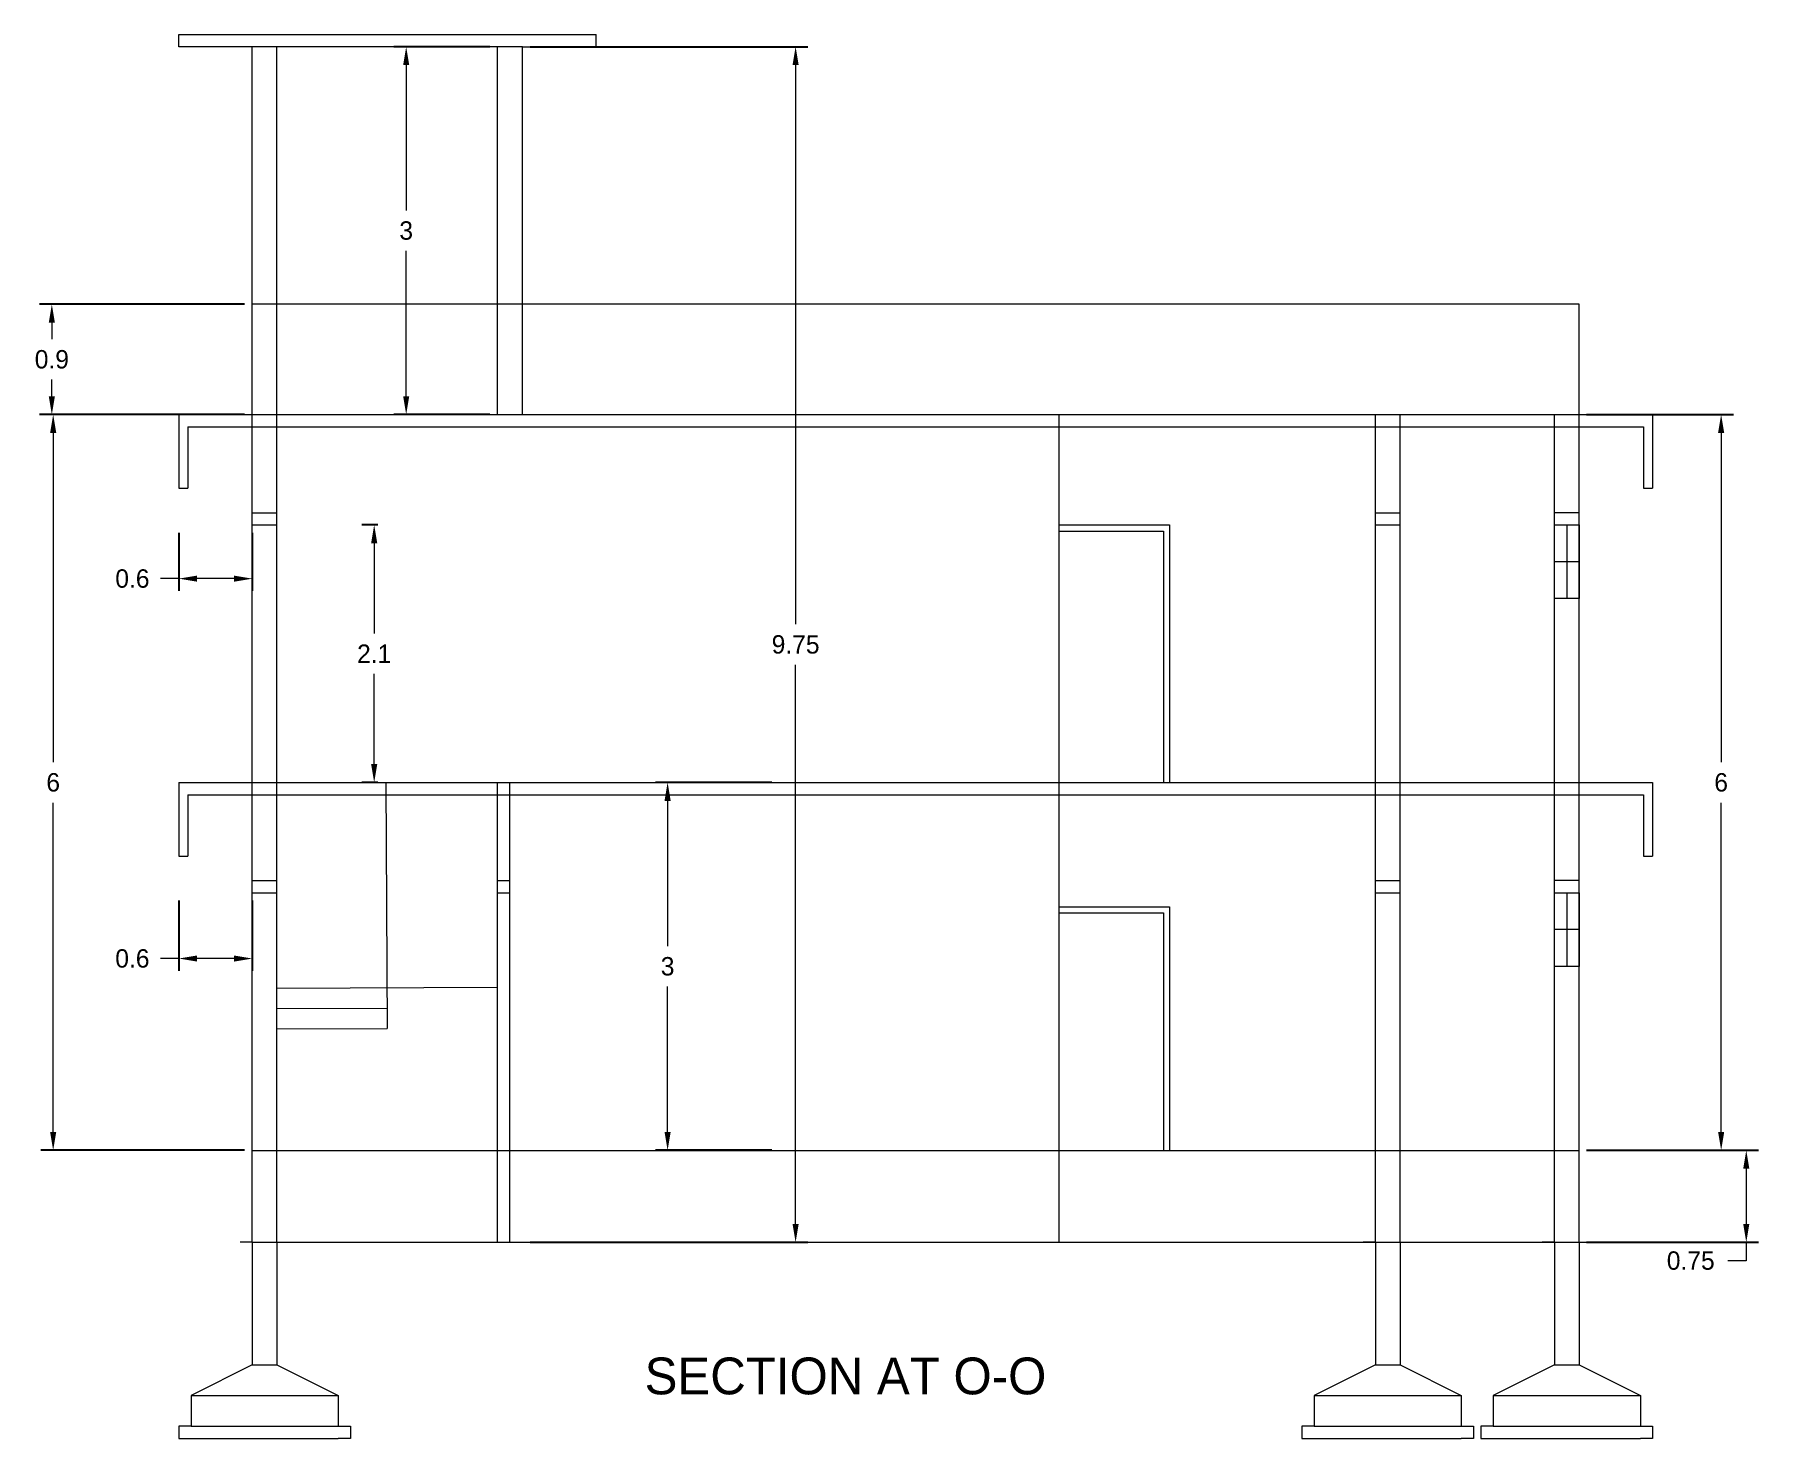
# Model space of a CAD drawing. Header units: inches. Extents: x -100 to 1476, y -184 to 112.
# Drawn here: x 329.12 to 343.18, y -0.25 to 11.2 of the extents above; entities that cross this region are included whole.
import ezdxf

# ---------------------------------------------------------------- set-up
doc = ezdxf.new("R2010")
doc.units = ezdxf.units.IN
doc.header["$MEASUREMENT"] = 0
doc.header["$PDMODE"] = 66
doc.dimstyles.get("Standard").update_dxf_attribs({"dimtxt": 0.15, "dimasz": 0.15, "dimexe": 0.1, "dimexo": 0.0625, "dimgap": 0.09, "dimtad": 0, "dimtih": 1, "dimtoh": 1, "dimdec": 4, "dimdsep": 46, "dimtxsty": 'Standard', "dimcen": 0.09, "dimadec": 0, "dimazin": 0, "dimtfac": 1, "dimtdec": 4, "dimtofl": 0, "dimtmove": 0, "dimatfit": 3, "dimfxl": 0, "dimtolj": 1, "dimtzin": 0, "dimlwd": 15, "dimarcsym": 0})

# ---------------------------------------------------------------- blocks, each defined once
blk = doc.blocks.new('*D350')
at = {"color": 0, "linetype": 'ByBlock', "lineweight": -2, "ltscale": 0.0008, "transparency": 16777216}
for p, q in [((330.292, 7.138), (330.292, 6.663)), ((330.892, 7.138), (330.892, 6.663))]:
    blk.add_line(p, q, dxfattribs=at)
at = {"color": 0, "linetype": 'ByBlock', "lineweight": 15, "ltscale": 0.0008, "transparency": 16777216}
for p, q in [((330.292, 6.763), (330.142, 6.763)), ((330.742, 6.763), (330.442, 6.763))]:
    blk.add_line(p, q, dxfattribs=at)
at = {"color": 0, "linetype": 'ByBlock', "lineweight": 18, "ltscale": 0.0008, "transparency": 16777216}
for points in [[(330.442, 6.788), (330.442, 6.738), (330.292, 6.763)], [(330.742, 6.738), (330.742, 6.788), (330.892, 6.763)]]:
    blk.add_solid(points, dxfattribs=at)
at = {"layer": 'Defpoints', "color": 0, "linetype": 'ByBlock', "lineweight": 18, "transparency": 16777216}
for p in [(330.292, 7.201), (330.892, 7.201), (330.292, 6.763)]:
    blk.add_point(p, dxfattribs=at)
at = {"color": 0, "linetype": 'ByBlock', "lineweight": 18, "ltscale": 0.0008, "transparency": 16777216, "insert": (329.914, 6.763), "char_height": 0.15, "attachment_point": 5}
blk.add_mtext('\\A1;0.6', dxfattribs=at)
blk = doc.blocks.new('*D351')
at = {"color": 0, "linetype": 'ByBlock', "lineweight": -2, "ltscale": 0.0008, "transparency": 16777216}
for p, q in [((330.292, 4.138), (330.292, 3.565)), ((330.892, 4.138), (330.892, 3.565))]:
    blk.add_line(p, q, dxfattribs=at)
at = {"color": 0, "linetype": 'ByBlock', "lineweight": 15, "ltscale": 0.0008, "transparency": 16777216}
for p, q in [((330.292, 3.665), (330.142, 3.665)), ((330.742, 3.665), (330.442, 3.665))]:
    blk.add_line(p, q, dxfattribs=at)
at = {"color": 0, "linetype": 'ByBlock', "lineweight": 18, "ltscale": 0.0008, "transparency": 16777216}
for points in [[(330.442, 3.69), (330.442, 3.64), (330.292, 3.665)], [(330.742, 3.64), (330.742, 3.69), (330.892, 3.665)]]:
    blk.add_solid(points, dxfattribs=at)
at = {"layer": 'Defpoints', "color": 0, "linetype": 'ByBlock', "lineweight": 18, "transparency": 16777216}
for p in [(330.292, 4.201), (330.892, 4.201), (330.292, 3.665)]:
    blk.add_point(p, dxfattribs=at)
at = {"color": 0, "linetype": 'ByBlock', "lineweight": 18, "ltscale": 0.0008, "transparency": 16777216, "insert": (329.914, 3.665), "char_height": 0.15, "attachment_point": 5}
blk.add_mtext('\\A1;0.6', dxfattribs=at)
blk = doc.blocks.new('*D352')
at = {"color": 0, "linetype": 'ByBlock', "lineweight": -2, "ltscale": 0.0008, "transparency": 16777216}
for p, q in [((330.829, 8.101), (329.168, 8.101)), ((330.829, 2.101), (329.168, 2.101))]:
    blk.add_line(p, q, dxfattribs=at)
at = {"color": 0, "linetype": 'ByBlock', "lineweight": 15, "ltscale": 0.0008, "transparency": 16777216}
for p, q in [((329.268, 7.951), (329.268, 5.266)), ((329.268, 2.251), (329.268, 4.936))]:
    blk.add_line(p, q, dxfattribs=at)
at = {"color": 0, "linetype": 'ByBlock', "lineweight": 18, "ltscale": 0.0008, "transparency": 16777216}
for points in [[(329.293, 7.951), (329.243, 7.951), (329.268, 8.101)], [(329.243, 2.251), (329.293, 2.251), (329.268, 2.101)]]:
    blk.add_solid(points, dxfattribs=at)
at = {"layer": 'Defpoints', "color": 0, "linetype": 'ByBlock', "lineweight": 18, "transparency": 16777216}
for p in [(329.268, 8.101), (330.892, 8.101), (330.892, 2.101)]:
    blk.add_point(p, dxfattribs=at)
at = {"color": 0, "linetype": 'ByBlock', "lineweight": 18, "ltscale": 0.0008, "transparency": 16777216, "insert": (329.268, 5.101), "char_height": 0.15, "attachment_point": 5}
blk.add_mtext('\\A1;6', dxfattribs=at)
blk = doc.blocks.new('*D353')
at = {"color": 0, "linetype": 'ByBlock', "lineweight": -2, "ltscale": 0.0008, "transparency": 16777216}
for p, q in [((335.13, 5.101), (334.179, 5.101)), ((335.13, 2.101), (334.179, 2.101))]:
    blk.add_line(p, q, dxfattribs=at)
at = {"color": 0, "linetype": 'ByBlock', "lineweight": 15, "ltscale": 0.0008, "transparency": 16777216}
for p, q in [((334.279, 4.951), (334.279, 3.766)), ((334.279, 2.251), (334.279, 3.436))]:
    blk.add_line(p, q, dxfattribs=at)
at = {"color": 0, "linetype": 'ByBlock', "lineweight": 18, "ltscale": 0.0008, "transparency": 16777216}
for points in [[(334.304, 4.951), (334.254, 4.951), (334.279, 5.101)], [(334.254, 2.251), (334.304, 2.251), (334.279, 2.101)]]:
    blk.add_solid(points, dxfattribs=at)
at = {"layer": 'Defpoints', "color": 0, "linetype": 'ByBlock', "lineweight": 18, "transparency": 16777216}
for p in [(334.279, 5.101), (335.192, 5.101), (335.192, 2.101)]:
    blk.add_point(p, dxfattribs=at)
at = {"color": 0, "linetype": 'ByBlock', "lineweight": 18, "ltscale": 0.0008, "transparency": 16777216, "insert": (334.279, 3.601), "char_height": 0.15, "attachment_point": 5}
blk.add_mtext('\\A1;3', dxfattribs=at)
blk = doc.blocks.new('*D354')
at = {"color": 0, "linetype": 'ByBlock', "lineweight": -2, "ltscale": 0.0008, "transparency": 16777216}
for p, q in [((331.915, 7.201), (331.786, 7.201)), ((331.915, 5.101), (331.786, 5.101))]:
    blk.add_line(p, q, dxfattribs=at)
at = {"color": 0, "linetype": 'ByBlock', "lineweight": 15, "ltscale": 0.0008, "transparency": 16777216}
for p, q in [((331.886, 7.051), (331.886, 6.316)), ((331.886, 5.251), (331.886, 5.986))]:
    blk.add_line(p, q, dxfattribs=at)
at = {"color": 0, "linetype": 'ByBlock', "lineweight": 18, "ltscale": 0.0008, "transparency": 16777216}
for points in [[(331.911, 7.051), (331.861, 7.051), (331.886, 7.201)], [(331.861, 5.251), (331.911, 5.251), (331.886, 5.101)]]:
    blk.add_solid(points, dxfattribs=at)
at = {"layer": 'Defpoints', "color": 0, "linetype": 'ByBlock', "lineweight": 18, "transparency": 16777216}
for p in [(331.886, 7.201), (331.977, 7.201), (331.977, 5.101)]:
    blk.add_point(p, dxfattribs=at)
at = {"color": 0, "linetype": 'ByBlock', "lineweight": 18, "ltscale": 0.0008, "transparency": 16777216, "insert": (331.886, 6.151), "char_height": 0.15, "attachment_point": 5}
blk.add_mtext('\\A1;2.1', dxfattribs=at)
blk = doc.blocks.new('*D357')
at = {"color": 0, "linetype": 'ByBlock', "lineweight": -2, "ltscale": 0.0008, "transparency": 16777216}
for p, q in [((330.829, 9.001), (329.157, 9.001)), ((330.829, 8.101), (329.157, 8.101))]:
    blk.add_line(p, q, dxfattribs=at)
at = {"color": 0, "linetype": 'ByBlock', "lineweight": 15, "ltscale": 0.0008, "transparency": 16777216}
for p, q in [((329.257, 8.851), (329.257, 8.716)), ((329.257, 8.251), (329.257, 8.386))]:
    blk.add_line(p, q, dxfattribs=at)
at = {"color": 0, "linetype": 'ByBlock', "lineweight": 18, "ltscale": 0.0008, "transparency": 16777216}
for points in [[(329.282, 8.851), (329.232, 8.851), (329.257, 9.001)], [(329.232, 8.251), (329.282, 8.251), (329.257, 8.101)]]:
    blk.add_solid(points, dxfattribs=at)
at = {"layer": 'Defpoints', "color": 0, "linetype": 'ByBlock', "lineweight": 18, "transparency": 16777216}
for p in [(330.892, 9.001), (329.257, 8.101), (330.892, 8.101)]:
    blk.add_point(p, dxfattribs=at)
at = {"color": 0, "linetype": 'ByBlock', "lineweight": 18, "ltscale": 0.0008, "transparency": 16777216, "insert": (329.257, 8.551), "char_height": 0.15, "attachment_point": 5}
blk.add_mtext('\\A1;0.9', dxfattribs=at)
blk = doc.blocks.new('*D371')
at = {"color": 0, "linetype": 'ByBlock', "lineweight": -2, "ltscale": 3, "transparency": 16777216}
for p, q in [((332.829, 11.101), (332.047, 11.101)), ((332.829, 8.101), (332.047, 8.101))]:
    blk.add_line(p, q, dxfattribs=at)
at = {"color": 0, "linetype": 'ByBlock', "lineweight": 15, "ltscale": 3, "transparency": 16777216}
for p, q in [((332.147, 10.951), (332.147, 9.766)), ((332.147, 8.251), (332.147, 9.436))]:
    blk.add_line(p, q, dxfattribs=at)
at = {"color": 0, "linetype": 'ByBlock', "lineweight": 18, "ltscale": 3, "transparency": 16777216}
for points in [[(332.172, 10.951), (332.122, 10.951), (332.147, 11.101)], [(332.122, 8.251), (332.172, 8.251), (332.147, 8.101)]]:
    blk.add_solid(points, dxfattribs=at)
at = {"layer": 'Defpoints', "color": 0, "linetype": 'ByBlock', "lineweight": 18, "transparency": 16777216}
for p in [(332.892, 11.101), (332.147, 8.101), (332.892, 8.101)]:
    blk.add_point(p, dxfattribs=at)
at = {"color": 0, "linetype": 'ByBlock', "lineweight": 18, "ltscale": 3, "transparency": 16777216, "insert": (332.147, 9.601), "char_height": 0.15, "attachment_point": 5}
blk.add_mtext('\\A1;3', dxfattribs=at)
blk = doc.blocks.new('*D414')
at = {"color": 0, "linetype": 'ByBlock', "lineweight": -2, "ltscale": 3, "transparency": 16777216}
for p, q in [((333.159, 11.101), (335.423, 11.101)), ((333.159, 1.351), (335.423, 1.351))]:
    blk.add_line(p, q, dxfattribs=at)
at = {"color": 0, "linetype": 'ByBlock', "lineweight": 15, "ltscale": 3, "transparency": 16777216}
for p, q in [((335.323, 10.951), (335.323, 6.391)), ((335.323, 1.501), (335.323, 6.061))]:
    blk.add_line(p, q, dxfattribs=at)
at = {"color": 0, "linetype": 'ByBlock', "lineweight": 18, "ltscale": 3, "transparency": 16777216}
for points in [[(335.348, 10.951), (335.298, 10.951), (335.323, 11.101)], [(335.298, 1.501), (335.348, 1.501), (335.323, 1.351)]]:
    blk.add_solid(points, dxfattribs=at)
at = {"layer": 'Defpoints', "color": 0, "linetype": 'ByBlock', "lineweight": 18, "transparency": 16777216}
for p in [(333.097, 11.101), (333.097, 1.351), (335.323, 1.351)]:
    blk.add_point(p, dxfattribs=at)
at = {"color": 0, "linetype": 'ByBlock', "lineweight": 18, "ltscale": 3, "transparency": 16777216, "insert": (335.323, 6.226), "char_height": 0.15, "attachment_point": 5}
blk.add_mtext('\\A1;9.75', dxfattribs=at)
blk = doc.blocks.new('*D415')
at = {"color": 0, "linetype": 'ByBlock', "lineweight": -2, "ltscale": 3, "transparency": 16777216}
for p, q in [((341.774, 2.101), (343.176, 2.101)), ((341.774, 1.351), (343.176, 1.351))]:
    blk.add_line(p, q, dxfattribs=at)
at = {"color": 0, "linetype": 'ByBlock', "lineweight": 15, "ltscale": 3, "transparency": 16777216}
for p, q in [((343.076, 1.951), (343.076, 1.501)), ((343.076, 1.351), (343.076, 1.201)), ((343.076, 1.201), (342.926, 1.201))]:
    blk.add_line(p, q, dxfattribs=at)
at = {"color": 0, "linetype": 'ByBlock', "lineweight": 18, "ltscale": 3, "transparency": 16777216}
for points in [[(343.101, 1.951), (343.051, 1.951), (343.076, 2.101)], [(343.051, 1.501), (343.101, 1.501), (343.076, 1.351)]]:
    blk.add_solid(points, dxfattribs=at)
at = {"layer": 'Defpoints', "color": 0, "linetype": 'ByBlock', "lineweight": 18, "transparency": 16777216}
for p in [(341.712, 2.101), (341.712, 1.351), (343.076, 1.351)]:
    blk.add_point(p, dxfattribs=at)
at = {"color": 0, "linetype": 'ByBlock', "lineweight": 18, "ltscale": 3, "transparency": 16777216, "insert": (342.623, 1.201), "char_height": 0.15, "attachment_point": 5}
blk.add_mtext('\\A1;0.75', dxfattribs=at)
blk = doc.blocks.new('*D416')
at = {"color": 0, "linetype": 'ByBlock', "lineweight": -2, "ltscale": 3, "transparency": 16777216}
for p, q in [((341.774, 8.101), (342.971, 8.101)), ((341.774, 2.101), (342.971, 2.101))]:
    blk.add_line(p, q, dxfattribs=at)
at = {"color": 0, "linetype": 'ByBlock', "lineweight": 15, "ltscale": 3, "transparency": 16777216}
for p, q in [((342.871, 7.951), (342.871, 5.266)), ((342.871, 2.251), (342.871, 4.936))]:
    blk.add_line(p, q, dxfattribs=at)
at = {"color": 0, "linetype": 'ByBlock', "lineweight": 18, "ltscale": 3, "transparency": 16777216}
for points in [[(342.896, 7.951), (342.846, 7.951), (342.871, 8.101)], [(342.846, 2.251), (342.896, 2.251), (342.871, 2.101)]]:
    blk.add_solid(points, dxfattribs=at)
at = {"layer": 'Defpoints', "color": 0, "linetype": 'ByBlock', "lineweight": 18, "transparency": 16777216}
for p in [(341.712, 8.101), (342.871, 8.101), (341.712, 2.101)]:
    blk.add_point(p, dxfattribs=at)
at = {"color": 0, "linetype": 'ByBlock', "lineweight": 18, "ltscale": 3, "transparency": 16777216, "insert": (342.871, 5.101), "char_height": 0.15, "attachment_point": 5}
blk.add_mtext('\\A1;6', dxfattribs=at)

msp = doc.modelspace()

# ---------------------------------------------------------------- linework, layer by layer
at = {"color": 0, "linetype": 'ByBlock', "lineweight": 18, "ltscale": 0.0008}
for p, q in [((330.29198, 11.10073), (330.29198, 11.20073)), ((330.29198, 11.20073), (333.69662, 11.20073)), ((333.69662, 11.10073), (333.69662, 11.20073)), ((330.89198, 11.10073), (330.29198, 11.10073)), ((330.89198, 1.35073), (330.89198, 11.10073)), ((333.09662, 11.10073), (330.89198, 11.10073)), ((331.09198, 1.35073), (331.09198, 11.10073)), ((332.89198, 8.10073), (332.89198, 11.10073)), ((333.09662, 11.10073), (333.69662, 11.10073)), ((333.09662, 8.10073), (333.09662, 11.10073)), ((333.09662, 8.10073), (333.09662, 11.05968)), ((341.71198, 9.00073), (330.89198, 9.00073)), ((341.71198, 8.10073), (341.71198, 9.00073)), ((332.89198, 8.10073), (332.89198, 8.40073)), ((332.89198, 8.10073), (332.89198, 8.40073)), ((332.89198, 8.10073), (332.89198, 8.40073)), ((330.29198, 8.10073), (342.31198, 8.10073)), ((330.29198, 8.10073), (330.29198, 7.50073)), ((330.89198, 8.10073), (341.71198, 8.10073)), ((337.47198, 1.35073), (337.47198, 8.10073)), ((340.05198, 1.35073), (340.05198, 8.10073)), ((340.25198, 1.35073), (340.25198, 8.10073)), ((341.51198, 1.35073), (341.51198, 8.10073)), ((341.71198, 1.35073), (341.71198, 8.10073)), ((342.31198, 8.10073), (342.31198, 7.50073)), ((330.36698, 8.00073), (342.23698, 8.00073)), ((330.36698, 8.00073), (330.36698, 7.50073)), ((342.23698, 8.00073), (342.23698, 7.50073)), ((330.29198, 7.50073), (330.36698, 7.50073)), ((342.23698, 7.50073), (342.31198, 7.50073)), ((330.89198, 7.30073), (331.09198, 7.30073)), ((330.89198, 7.20073), (331.09198, 7.20073)), ((337.47198, 7.20073), (338.37198, 7.20073)), ((338.37198, 7.20073), (338.37198, 5.10073)), ((340.05198, 7.30073), (340.25198, 7.30073)), ((340.05198, 7.20073), (340.25198, 7.20073)), ((341.71198, 7.30073), (341.51198, 7.30073)), ((341.51198, 7.20073), (341.71198, 7.20073)), ((341.61198, 7.20073), (341.61198, 6.60073)), ((341.71198, 7.20073), (341.71198, 6.60073)), ((337.47198, 7.15073), (338.32198, 7.15073)), ((338.32198, 7.15073), (338.32198, 5.10073)), ((341.71198, 6.90073), (341.51198, 6.90073)), ((341.71198, 6.60073), (341.51198, 6.60073)), ((330.29198, 5.10073), (342.31198, 5.10073)), ((330.29198, 5.10073), (330.29198, 4.50073)), ((331.98162, 5.10073), (331.99196, 3.09537)), ((332.89198, 1.35073), (332.89198, 5.10073)), ((332.99198, 1.35073), (332.99198, 5.10073)), ((342.31198, 5.10073), (342.31198, 4.50073)), ((330.36698, 5.00073), (330.36698, 4.50073)), ((330.36698, 5.00073), (342.23698, 5.00073)), ((342.23698, 5.00073), (342.23698, 4.50073)), ((330.29198, 4.50073), (330.36698, 4.50073)), ((342.23698, 4.50073), (342.31198, 4.50073)), ((330.89198, 4.30073), (331.09198, 4.30073)), ((332.89198, 4.30073), (332.99198, 4.30073)), ((340.05198, 4.30073), (340.25198, 4.30073)), ((341.71198, 4.30073), (341.51198, 4.30073)), ((330.89198, 4.20073), (331.09198, 4.20073)), ((332.89198, 4.20073), (332.99198, 4.20073)), ((337.47198, 4.08715), (338.37198, 4.08715)), ((338.37198, 4.08715), (338.37198, 2.10073)), ((340.05198, 4.20073), (340.25198, 4.20073)), ((341.51198, 4.20073), (341.71198, 4.20073)), ((341.61198, 4.20073), (341.61198, 3.60073)), ((341.71198, 4.20073), (341.71198, 3.60073)), ((341.71198, 4.20073), (341.71198, 3.60073)), ((337.47198, 4.03715), (338.32198, 4.03715)), ((338.32198, 4.03715), (338.32198, 2.10073)), ((341.71198, 3.90073), (341.51198, 3.90073)), ((341.71198, 3.60073), (341.51198, 3.60073)), ((331.09026, 3.42273), (332.89198, 3.43202)), ((332.89198, 2.10073), (332.89198, 3.50073)), ((331.09112, 3.25673), (331.99111, 3.26137)), ((331.09198, 3.09073), (331.99196, 3.09537)), ((332.89198, 2.10073), (332.89198, 3.14073)), ((331.09198, 2.10073), (331.09198, 3.09073)), ((332.89198, 1.35073), (332.89198, 2.75073)), ((332.89198, 2.10073), (332.89198, 2.24073)), ((330.89198, 2.10073), (341.71198, 2.10073)), ((332.89198, 2.10073), (332.89198, 2.10073)), ((330.89198, 1.35073), (330.79198, 1.35073)), ((330.89198, 1.35073), (341.71198, 1.35073)), ((330.89198, 1.35073), (330.89198, 0.35073)), ((331.09198, 1.35073), (331.29198, 1.35073)), ((331.09198, 1.35073), (331.29198, 1.35073)), ((331.09198, 1.35073), (331.19198, 1.35073)), ((331.09198, 1.35073), (331.09198, 0.35073)), ((340.05198, 1.35073), (339.95198, 1.35073)), ((340.05198, 1.35073), (340.05198, 0.35073)), ((340.25198, 1.35073), (340.35198, 1.35073)), ((340.25198, 1.35073), (340.25198, 0.35073)), ((341.51198, 1.35073), (341.41198, 1.35073)), ((341.51198, 1.35073), (341.51198, 0.35073)), ((341.71198, 1.35073), (341.81198, 1.35073)), ((341.71198, 1.35073), (341.71198, 0.35073)), ((330.89198, 0.35073), (330.39198, 0.10073)), ((330.89198, 0.35073), (331.09198, 0.35073)), ((331.09198, 0.35073), (331.59198, 0.10073)), ((340.05198, 0.35073), (339.55198, 0.10073)), ((340.05198, 0.35073), (340.25198, 0.35073)), ((340.25198, 0.35073), (340.75198, 0.10073)), ((341.51198, 0.35073), (341.01198, 0.10073)), ((341.51198, 0.35073), (341.71198, 0.35073)), ((341.71198, 0.35073), (342.21198, 0.10073)), ((330.39198, 0.10073), (330.39198, -0.14927)), ((330.39198, 0.10073), (331.59198, 0.10073)), ((331.59198, 0.10073), (331.59198, -0.14927)), ((339.55198, 0.10073), (339.55198, -0.14927)), ((339.55198, 0.10073), (340.75198, 0.10073)), ((340.75198, 0.10073), (340.75198, -0.14927)), ((341.01198, 0.10073), (341.01198, -0.14927)), ((341.01198, 0.10073), (342.21198, 0.10073)), ((342.21198, 0.10073), (342.21198, -0.14927)), ((330.39198, -0.14927), (330.29198, -0.14927)), ((330.29198, -0.14927), (330.29198, -0.24927)), ((330.29198, -0.24927), (330.39198, -0.24927)), ((330.39198, -0.14927), (331.59198, -0.14927)), ((330.39198, -0.14927), (330.39198, -0.14927)), ((330.39198, -0.24927), (331.59198, -0.24927)), ((331.59198, -0.14927), (331.69198, -0.14927)), ((331.69198, -0.24927), (331.59198, -0.24927)), ((331.69198, -0.14927), (331.69198, -0.24927)), ((339.55198, -0.14927), (339.45198, -0.14927)), ((339.45198, -0.14927), (339.45198, -0.24927)), ((339.45198, -0.24927), (339.55198, -0.24927)), ((339.55198, -0.14927), (340.75198, -0.14927)), ((339.55198, -0.14927), (340.75198, -0.14927)), ((339.55198, -0.24927), (340.75198, -0.24927)), ((340.75198, -0.14927), (340.85198, -0.14927)), ((340.85198, -0.24927), (340.75198, -0.24927)), ((340.85198, -0.14927), (340.85198, -0.24927)), ((341.01198, -0.14927), (340.91198, -0.14927)), ((340.91198, -0.14927), (340.91198, -0.24927)), ((340.91198, -0.24927), (341.01198, -0.24927)), ((341.01198, -0.14927), (342.21198, -0.14927)), ((341.01198, -0.14927), (342.21198, -0.14927)), ((341.01198, -0.24927), (342.21198, -0.24927)), ((342.21198, -0.14927), (342.31198, -0.14927)), ((342.31198, -0.24927), (342.21198, -0.24927)), ((342.31198, -0.14927), (342.31198, -0.24927))]:
    msp.add_line(p, q, dxfattribs=at)

# ---------------------------------------------------------------- texts
at = {"color": 0, "linetype": 'ByBlock', "insert": (334.09156, 0.41101), "char_height": 0.3, "width": 3.8813888, "attachment_point": 1}
msp.add_mtext('{\\fVani|b0|i0|c0|p34;SECTION AT O-O }', dxfattribs=at)

# ---------------------------------------------------------------- dimensions: what is measured, and where the dimension line sits
at = {"linetype": 'ByBlock', "lineweight": 18, "ltscale": 3}
dim = msp.add_linear_dim(base=(332.14681, 8.10073), p1=(332.89198, 11.10073), p2=(332.89198, 8.10073), angle=90, dimstyle='Standard', dxfattribs=at)
dim.commit()
dim.dimension.update_dxf_attribs({"geometry": '*D371', "text_midpoint": (332.14681, 9.60073)})
at = {"color": 4, "linetype": 'ByBlock', "lineweight": 18, "ltscale": 3}
for base, p1, p2, picture, middle in [((335.32262, 1.35073), (333.09662, 11.10073), (333.09662, 1.35073), '*D414', (335.32262, 6.22573)), ((342.87065, 8.10073), (341.71198, 2.10073), (341.71198, 8.10073), '*D416', (342.87065, 5.10073)), ((343.07584, 1.35073), (341.71198, 2.10073), (341.71198, 1.35073), '*D415', (342.62334, 1.20073))]:
    dim = msp.add_linear_dim(base=base, p1=p1, p2=p2, angle=90, dimstyle='Standard', dxfattribs=at)
    dim.commit()
    dim.dimension.update_dxf_attribs({"geometry": picture, "text_midpoint": middle})
at = {"color": 0, "linetype": 'ByBlock', "lineweight": 18, "ltscale": 0.0008}
for base, p1, p2, picture, middle in [((329.25748, 8.10073), (330.89198, 9.00073), (330.89198, 8.10073), '*D357', (329.25748, 8.55073)), ((329.26766, 8.10073), (330.89198, 2.10073), (330.89198, 8.10073), '*D352', (329.26766, 5.10073)), ((331.88568, 7.20073), (331.97728, 5.10073), (331.97728, 7.20073), '*D354', (331.88568, 6.15073)), ((334.2793, 5.10073), (335.19219, 2.10073), (335.19219, 5.10073), '*D353', (334.2793, 3.60073))]:
    dim = msp.add_linear_dim(base=base, p1=p1, p2=p2, angle=90, dimstyle='Standard', dxfattribs=at)
    dim.commit()
    dim.dimension.update_dxf_attribs({"geometry": picture, "text_midpoint": middle})
for base, p1, p2, picture, middle in [((330.29198, 6.76278), (330.89198, 7.20073), (330.29198, 7.20073), '*D350', (329.91448, 6.76278)), ((330.29198, 3.66458), (330.89198, 4.20073), (330.29198, 4.20073), '*D351', (329.91448, 3.66458))]:
    dim = msp.add_linear_dim(base=base, p1=p1, p2=p2, dimstyle='Standard', dxfattribs=at)
    dim.commit()
    dim.dimension.update_dxf_attribs({"geometry": picture, "text_midpoint": middle})

doc.saveas('drawing.dxf')
